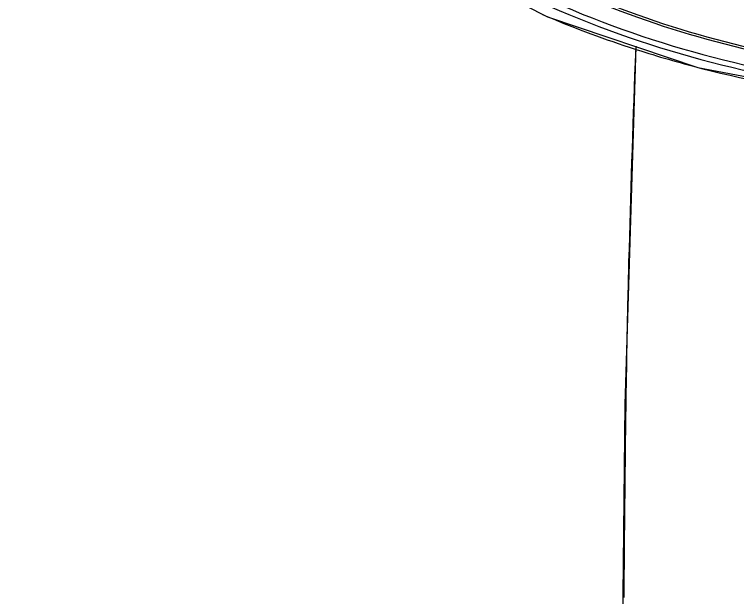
# Model space of a CAD drawing. Header units: millimetres. Extents: x 1122 to 8358, y -1894 to -296.
# Drawn here: x 7660.5 to 7690.47, y -656.15 to -631.99 of the extents above; entities that cross this region are included whole.
import ezdxf

# ---------------------------------------------------------------- set-up
doc = ezdxf.new("R2010")
doc.units = ezdxf.units.MM
doc.header["$LTSCALE"] = 3
doc.layers.add('DEF_LAYER_ASSEM_MEMBER', color=7, linetype='Continuous')

msp = doc.modelspace()

# ---------------------------------------------------------------- linework, layer by layer
at = {"layer": 'DEF_LAYER_ASSEM_MEMBER', "color": 7, "linetype": 'Continuous'}
msp.add_line((7686.248, -633.322), (7685.79, -648.159), dxfattribs=at)
at = {"layer": 'DEF_LAYER_ASSEM_MEMBER', "color": 9, "linetype": 'Continuous'}
msp.add_line((7686.246, -633.306), (7686.22, -633.99), dxfattribs=at)
at = {"layer": 'DEF_LAYER_ASSEM_MEMBER', "color": 7, "linetype": 'Continuous'}
for points in [[(7660.5, -605.321), (7660.579, -605.931), (7661.894, -611.362), (7664.259, -616.525), (7667.603, -621.294), (7671.85, -625.549), (7676.9, -629.193), (7682.597, -632.091), (7688.816, -634.189), (7694.942, -635.357)], [(7685.79, -648.159), (7685.593, -667.897), (7685.16, -688.43)]]:
    msp.add_lwpolyline(points, dxfattribs=at)
at = {"layer": 'DEF_LAYER_ASSEM_MEMBER', "color": 9, "linetype": 'Continuous'}
for centre, radius, start, end in [((7700.124, -590.354), 45.263, 246.9183, 251.7924), ((7700.475, -589.289), 46.384, 251.7905, 255.1471), ((8457.474, -663.011), 771.799, 177.845028, 178.456591), ((7700.87, -587.7), 48.021, 255.1781, 262.9147)]:
    msp.add_arc(centre, radius, start, end, dxfattribs=at)
for points, start_tangent, end_tangent in [([(7700.988, -571.093), (7686.836, -573.294), (7680.373, -575.974), (7674.621, -579.595), (7669.778, -584.033), (7666.012, -589.135), (7663.453, -594.724), (7662.189, -600.608), (7662.264, -606.584), (7663.675, -612.445), (7666.373, -617.989), (7670.266, -623.025), (7675.218, -627.38), (7681.06, -630.902), (7694.58, -634.998)], (-1, 0), (0.990632, -0.136562)), ([(7700.988, -571.501), (7686.977, -573.68), (7680.577, -576.332), (7674.882, -579.917), (7670.086, -584.31), (7666.356, -589.36), (7663.821, -594.893), (7662.567, -600.718), (7662.638, -606.634), (7664.031, -612.437), (7666.699, -617.928), (7670.549, -622.916), (7675.449, -627.229), (7681.23, -630.72), (7694.612, -634.783)], (-1, 0), (0.990541, -0.137215)), ([(7700.988, -634.524), (7688.839, -632.827), (7678.04, -627.922)], (-1, 0), (-0.83663, 0.547769)), ([(7685.955, -642.224), (7685.877, -645.673), (7685.753, -656.149)], (-0.025916, -0.999664), (-0.007874, -0.999969))]:
    msp.add_spline(points, degree=3, dxfattribs=dict(at, start_tangent=start_tangent, end_tangent=end_tangent))
at = {"layer": 'DEF_LAYER_ASSEM_MEMBER', "color": 7, "linetype": 'Continuous', "start_tangent": (0.839042, -0.544067), "end_tangent": (1, -0.00009)}
msp.add_spline([(7677.974, -628.021), (7688.82, -632.908), (7700.984, -634.598)], degree=3, dxfattribs=at)

doc.saveas('drawing.dxf')
